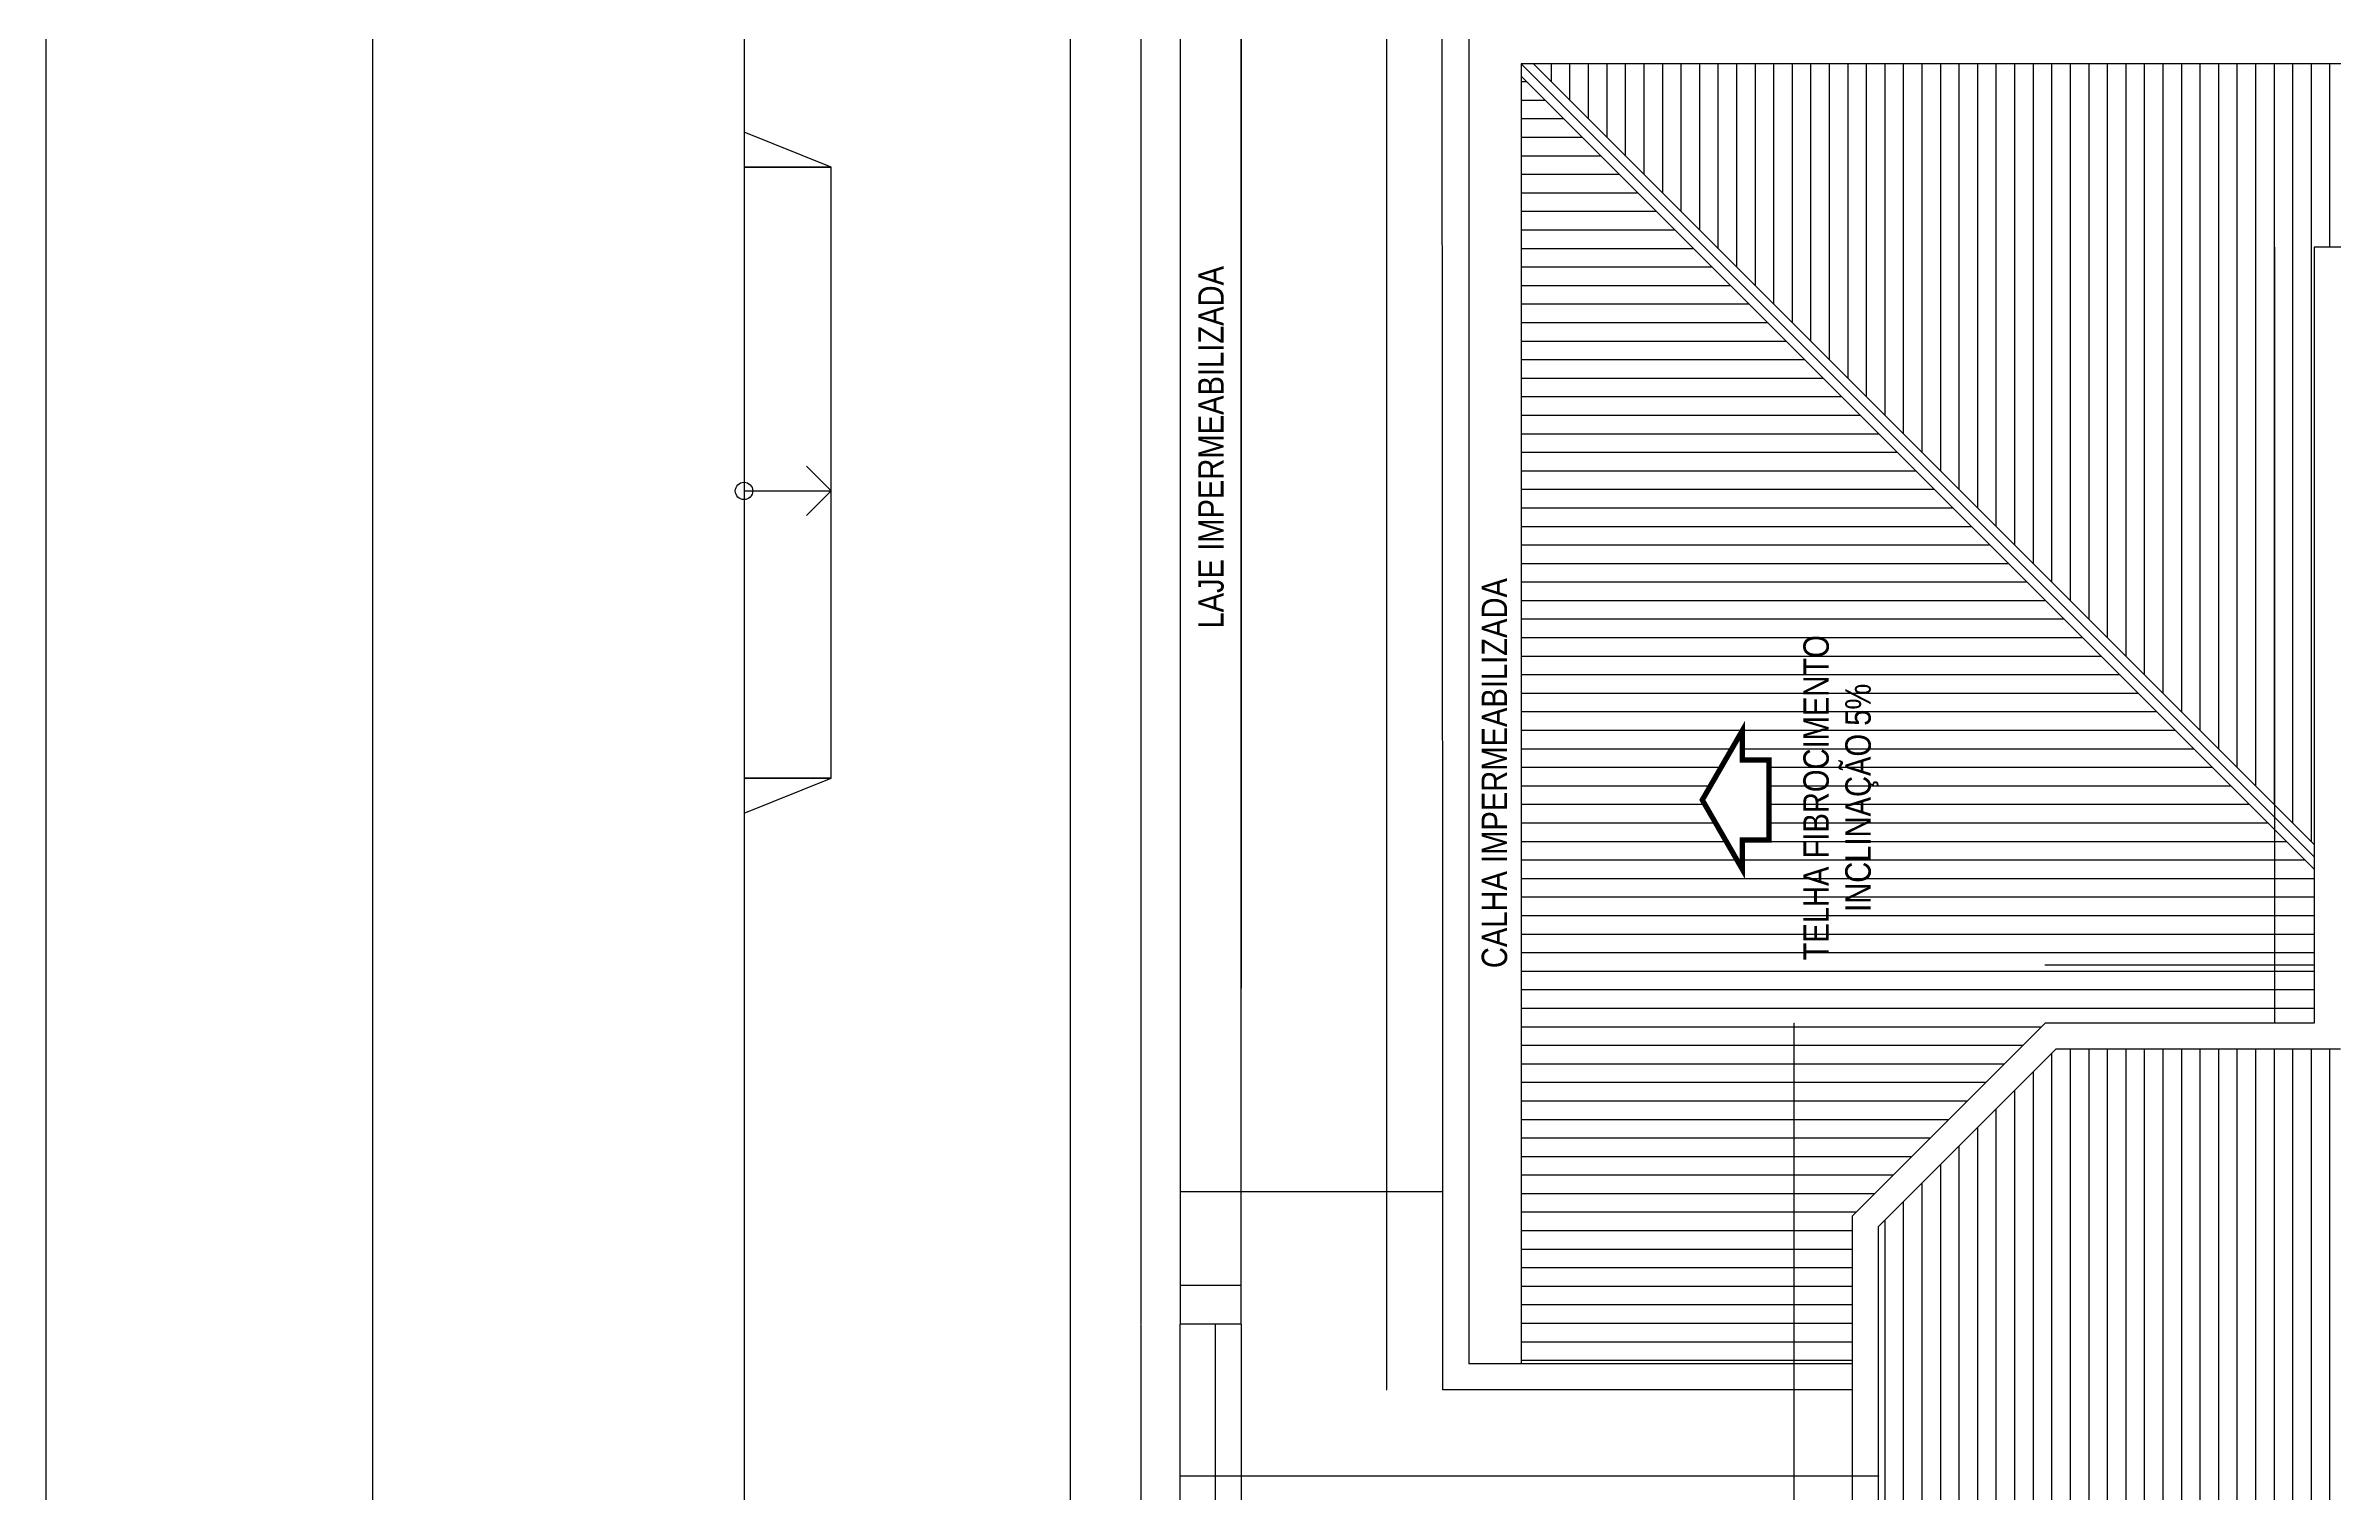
# Model space of a CAD drawing. Header units: millimetres. Extents: x -6300 to 1991, y -4770 to 4545.
# Drawn here: x -6225 to -4913, y 813 to 1642 of the extents above; entities that cross this region are included whole.
import ezdxf
from ezdxf.enums import TextEntityAlignment as Align

# ---------------------------------------------------------------- set-up
doc = ezdxf.new("R2010")
doc.units = ezdxf.units.MM
doc.header["$LTSCALE"] = 20
doc.header["$MEASUREMENT"] = 0
doc.linetypes.add('CONTINU', pattern=[0])
doc.layers.get('0').update_dxf_attribs({"linetype": 'CONTINUOUS'})
doc.layers.get('DEFPOINTS').update_dxf_attribs({"linetype": 'CONTINUOUS'})
for name, color, linetype in [('COTA', 7, 'CONTINUOUS'), ('E-pen-m', 6, 'CONTINUOUS'), ('E-txt-g', 3, 'CONTINUOUS'), ('LAYER7', 4, 'CONTINUOUS'), ('Lotes', 2, 'CONTINUOUS')]:
    doc.layers.add(name, color=color, linetype=linetype)
for name, color, linetype, lineweight in [('E-Lay-9', 9, 'CONTINUOUS', 9), ('E-Pen-C', 4, 'CONTINUOUS', 15), ('E-Pen-G', 3, 'CONTINUOUS', 30), ('E-Txt-W', 7, 'CONTINUOUS', 20)]:
    doc.layers.add(name, color=color, linetype=linetype, lineweight=lineweight)
doc.styles.add('F2', font='ARIALN.TTF')
doc.styles.add('REG60', font='romans.shx', dxfattribs={"width": 0.8, "height": 0.15})
doc.styles.add('REG80', font='romans.shx', dxfattribs={"width": 0.8, "height": 0.2})
doc.dimstyles.new('DIMENSION-1', dxfattribs={"dimtxt": 0.145, "dimasz": 0.07, "dimexe": 1, "dimexo": 0, "dimgap": 0.12, "dimtad": 1, "dimzin": 7, "dimdsep": 46, "dimtxsty": 'F2', "dimblk1": 'TRACO', "dimblk2": 'TRACO', "dimsah": 1, "dimcen": 1, "dimse1": 1, "dimse2": 1, "dimclrd": 4, "dimclre": 256, "dimclrt": 4, "dimadec": 8, "dimazin": 0, "dimtfac": 1, "dimtix": 1, "dimtmove": 2, "dimatfit": 3, "dimldrblk": 'TRACO', "dimfxl": 1, "dimtolj": 1, "dimtzin": 0, "dimarcsym": 0})
pattern_1 = [(90, (-152252.799, -8928.696), (-10.625, 1e-15), [])]

# ---------------------------------------------------------------- blocks, each defined once
blk = doc.blocks.new('TXT-AMB75')
at = {"layer": 'E-txt-g', "style": 'REG80', "width": 0.8, "flags": 8}
blk.add_attdef('TXT', text='', height=0.2, dxfattribs=at).set_placement((0.005, 0.296), align=Align.CENTER)
at = {"layer": 'E-Txt-W', "style": 'REG60', "width": 0.8, "flags": 8}
blk.add_attdef('TXT', text='', height=0.15, dxfattribs=at).set_placement((0.005, 0.027), align=Align.CENTER)
blk = doc.blocks.new('Seta')
at = {"color": 2, "const_width": 2}
blk.add_lwpolyline([(10, 15), (10, 25.98), (25, 0), (10, -25.98), (10, -15), (0, -15), (0, 15)], close=True, dxfattribs=at)
blk = doc.blocks.new('TRACO')
at = {"layer": 'E-Pen-C'}
for p, q in [((-1, 0), (1, 0)), ((0, 1), (0, -1))]:
    blk.add_line(p, q, dxfattribs=at)
at = {"layer": 'E-Pen-G'}
blk.add_line((0, 0), (0, 0), dxfattribs=at)
blk = doc.blocks.new('*D956')
at = {"layer": 'COTA', "color": 4, "linetype": 'Continuous', "lineweight": -2}
blk.add_line((-5223, 592.2), (-5223, 871.7), dxfattribs=at)
at = {"layer": 'DEFPOINTS', "color": 0, "linetype": 'Continuous'}
for p in [(-5223, 871.8), (-5189.6, 871.8), (-5174.6, 592.1, -183)]:
    blk.add_point(p, dxfattribs=at)
at = {"layer": 'COTA', "color": 4, "linetype": 'Continuous', "lineweight": -2, "xscale": 0.07, "yscale": 0.07, "zscale": 0.07}
for p, rotation in [((-5223, 871.8), 90), ((-5223, 592.1), 270)]:
    blk.add_blockref('TRACO', p, dxfattribs=dict(at, rotation=rotation))
at = {"layer": 'COTA', "color": 4, "linetype": 'Continuous', "insert": (-5223.2, 731.9), "char_height": 0.145, "attachment_point": 5, "rotation": 90, "style": 'F2'}
blk.add_mtext('\\A1;279.66', dxfattribs=at)
blk = doc.blocks.new('*D1061')
at = {"layer": 'COTA', "color": 4, "linetype": 'Continuous', "lineweight": -2}
blk.add_line((-5223, 871.8), (-5223, 886.7), dxfattribs=at)
at = {"layer": 'DEFPOINTS', "color": 0, "linetype": 'Continuous'}
for p in [(-5223, 886.8), (-5189.6, 886.8), (-5189.6, 871.8)]:
    blk.add_point(p, dxfattribs=at)
at = {"layer": 'COTA', "color": 4, "linetype": 'Continuous', "lineweight": -2, "xscale": 0.07, "yscale": 0.07, "zscale": 0.07}
for p, rotation in [((-5223, 886.8), 90), ((-5223, 871.8), 270)]:
    blk.add_blockref('TRACO', p, dxfattribs=dict(at, rotation=rotation))
at = {"layer": 'COTA', "color": 4, "linetype": 'Continuous', "insert": (-5223.2, 879.3), "char_height": 0.145, "attachment_point": 5, "rotation": 90, "style": 'F2'}
blk.add_mtext('\\A1;15.00', dxfattribs=at)
blk = doc.blocks.new('*D1062')
at = {"layer": 'COTA', "color": 4, "linetype": 'Continuous', "lineweight": -2}
blk.add_line((-5223, 886.8), (-5223, 971.6), dxfattribs=at)
at = {"layer": 'DEFPOINTS', "color": 0, "linetype": 'Continuous'}
for p in [(-5223, 971.6), (-5189.6, 971.6, -183), (-5189.6, 886.8)]:
    blk.add_point(p, dxfattribs=at)
at = {"layer": 'COTA', "color": 4, "linetype": 'Continuous', "lineweight": -2, "xscale": 0.07, "yscale": 0.07, "zscale": 0.07}
for p, rotation in [((-5223, 971.6), 90), ((-5223, 886.8), 270)]:
    blk.add_blockref('TRACO', p, dxfattribs=dict(at, rotation=rotation))
at = {"layer": 'COTA', "color": 4, "linetype": 'Continuous', "insert": (-5223.2, 929.2), "char_height": 0.145, "attachment_point": 5, "rotation": 90, "style": 'F2'}
blk.add_mtext('\\A1;84.88', dxfattribs=at)
blk = doc.blocks.new('*D1063')
at = {"layer": 'COTA', "color": 4, "linetype": 'Continuous', "lineweight": -2}
blk.add_line((-5223, 971.7), (-5223, 1082), dxfattribs=at)
at = {"layer": 'DEFPOINTS', "color": 0, "linetype": 'Continuous'}
for p in [(-5223, 1082.1), (-5079.2, 1082.1, -183), (-5189.6, 971.6, -183)]:
    blk.add_point(p, dxfattribs=at)
at = {"layer": 'COTA', "color": 4, "linetype": 'Continuous', "lineweight": -2, "xscale": 0.07, "yscale": 0.07, "zscale": 0.07}
for p, rotation in [((-5223, 1082.1), 90), ((-5223, 971.6), 270)]:
    blk.add_blockref('TRACO', p, dxfattribs=dict(at, rotation=rotation))
at = {"layer": 'COTA', "color": 4, "linetype": 'Continuous', "insert": (-5223.2, 1026.9), "char_height": 0.145, "attachment_point": 5, "rotation": 90, "style": 'F2'}
blk.add_mtext('\\A1;110.46', dxfattribs=at)
blk = doc.blocks.new('*D1064')
at = {"layer": 'COTA', "color": 4, "linetype": 'Continuous', "lineweight": -2}
blk.add_line((-5174.7, 822.4), (-5189.6, 822.4), dxfattribs=at)
at = {"layer": 'DEFPOINTS', "color": 0, "linetype": 'Continuous'}
for p in [(-5189.6, 871.8), (-5174.6, 848.9, -183), (-5189.6, 822.4)]:
    blk.add_point(p, dxfattribs=at)
at = {"layer": 'COTA', "color": 4, "linetype": 'Continuous', "lineweight": -2, "xscale": 0.07, "yscale": 0.07, "zscale": 0.07, "rotation": 180}
blk.add_blockref('TRACO', (-5189.6, 822.4), dxfattribs=at)
at = {"layer": 'COTA', "color": 4, "linetype": 'Continuous', "lineweight": -2, "xscale": 0.07, "yscale": 0.07, "zscale": 0.07}
blk.add_blockref('TRACO', (-5174.6, 822.4), dxfattribs=at)
at = {"layer": 'COTA', "color": 4, "linetype": 'Continuous', "insert": (-5182.1, 822.5), "char_height": 0.145, "attachment_point": 5, "style": 'F2'}
blk.add_mtext('\\A1;15.00', dxfattribs=at)
blk = doc.blocks.new('*D957')
at = {"layer": 'COTA', "color": 4, "linetype": 'Continuous', "lineweight": -2}
blk.add_line((-5189.7, 822.4), (-5409.5, 822.4), dxfattribs=at)
at = {"layer": 'DEFPOINTS', "color": 0, "linetype": 'Continuous'}
for p in [(-5409.6, 886.8), (-5189.6, 871.8), (-5409.6, 822.4)]:
    blk.add_point(p, dxfattribs=at)
at = {"layer": 'COTA', "color": 4, "linetype": 'Continuous', "lineweight": -2, "xscale": 0.07, "yscale": 0.07, "zscale": 0.07, "rotation": 180}
blk.add_blockref('TRACO', (-5409.6, 822.4), dxfattribs=at)
at = {"layer": 'COTA', "color": 4, "linetype": 'Continuous', "lineweight": -2, "xscale": 0.07, "yscale": 0.07, "zscale": 0.07}
blk.add_blockref('TRACO', (-5189.6, 822.4), dxfattribs=at)
at = {"layer": 'COTA', "color": 4, "linetype": 'Continuous', "insert": (-5299.6, 822.5), "char_height": 0.145, "attachment_point": 5, "style": 'F2'}
blk.add_mtext('\\A1;219.93', dxfattribs=at)
blk = doc.blocks.new('*D958')
at = {"layer": 'COTA', "color": 4, "linetype": 'Continuous', "lineweight": -2}
blk.add_line((-5409.6, 822.4), (-5424.5, 822.4), dxfattribs=at)
at = {"layer": 'DEFPOINTS', "color": 0, "linetype": 'Continuous'}
for p in [(-5409.6, 886.8), (-5424.6, 871.8), (-5424.6, 822.4)]:
    blk.add_point(p, dxfattribs=at)
at = {"layer": 'COTA', "color": 4, "linetype": 'Continuous', "lineweight": -2, "xscale": 0.07, "yscale": 0.07, "zscale": 0.07, "rotation": 180}
blk.add_blockref('TRACO', (-5424.6, 822.4), dxfattribs=at)
at = {"layer": 'COTA', "color": 4, "linetype": 'Continuous', "lineweight": -2, "xscale": 0.07, "yscale": 0.07, "zscale": 0.07}
blk.add_blockref('TRACO', (-5409.6, 822.4), dxfattribs=at)
at = {"layer": 'COTA', "color": 4, "linetype": 'Continuous', "insert": (-5417.1, 822.5), "char_height": 0.145, "attachment_point": 5, "style": 'F2'}
blk.add_mtext('\\A1;15.00', dxfattribs=at)
blk = doc.blocks.new('*D959')
at = {"layer": 'COTA', "color": 4, "linetype": 'Continuous', "lineweight": -2}
blk.add_line((-5424.6, 822.4), (-5539.9, 822.4), dxfattribs=at)
at = {"layer": 'DEFPOINTS', "color": 0, "linetype": 'Continuous'}
for p in [(-5424.6, 871.8), (-5540, 853.4, -183), (-5540, 822.4)]:
    blk.add_point(p, dxfattribs=at)
at = {"layer": 'COTA', "color": 4, "linetype": 'Continuous', "lineweight": -2, "xscale": 0.07, "yscale": 0.07, "zscale": 0.07, "rotation": 180}
blk.add_blockref('TRACO', (-5540, 822.4), dxfattribs=at)
at = {"layer": 'COTA', "color": 4, "linetype": 'Continuous', "lineweight": -2, "xscale": 0.07, "yscale": 0.07, "zscale": 0.07}
blk.add_blockref('TRACO', (-5424.6, 822.4), dxfattribs=at)
at = {"layer": 'COTA', "color": 4, "linetype": 'Continuous', "insert": (-5482.3, 822.5), "char_height": 0.145, "attachment_point": 5, "style": 'F2'}
blk.add_mtext('\\A1;115.40', dxfattribs=at)
blk = doc.blocks.new('*D960')
at = {"layer": 'COTA', "color": 4, "linetype": 'Continuous', "lineweight": -2}
blk.add_line((-5540, 822.4), (-5554.9, 822.4), dxfattribs=at)
at = {"layer": 'DEFPOINTS', "color": 0, "linetype": 'Continuous'}
for p in [(-5540, 853.4, -183), (-5555, 849.1, -140.7), (-5555, 822.4)]:
    blk.add_point(p, dxfattribs=at)
at = {"layer": 'COTA', "color": 4, "linetype": 'Continuous', "lineweight": -2, "xscale": 0.07, "yscale": 0.07, "zscale": 0.07, "rotation": 180}
blk.add_blockref('TRACO', (-5555, 822.4), dxfattribs=at)
at = {"layer": 'COTA', "color": 4, "linetype": 'Continuous', "lineweight": -2, "xscale": 0.07, "yscale": 0.07, "zscale": 0.07}
blk.add_blockref('TRACO', (-5540, 822.4), dxfattribs=at)
at = {"layer": 'COTA', "color": 4, "linetype": 'Continuous', "insert": (-5547.5, 822.5), "char_height": 0.145, "attachment_point": 5, "style": 'F2'}
blk.add_mtext('\\A1;15.00', dxfattribs=at)
blk = doc.blocks.new('*D961')
at = {"layer": 'COTA', "color": 4, "linetype": 'Continuous', "lineweight": -2}
blk.add_line((-5555, 822.4), (-5574.9, 822.4), dxfattribs=at)
at = {"layer": 'DEFPOINTS', "color": 0, "linetype": 'Continuous'}
for p in [(-5575, 848.7, -137.4), (-5555, 849.1, -140.7), (-5575, 822.4)]:
    blk.add_point(p, dxfattribs=at)
at = {"layer": 'COTA', "color": 4, "linetype": 'Continuous', "lineweight": -2, "xscale": 0.07, "yscale": 0.07, "zscale": 0.07, "rotation": 180}
blk.add_blockref('TRACO', (-5575, 822.4), dxfattribs=at)
at = {"layer": 'COTA', "color": 4, "linetype": 'Continuous', "lineweight": -2, "xscale": 0.07, "yscale": 0.07, "zscale": 0.07}
blk.add_blockref('TRACO', (-5555, 822.4), dxfattribs=at)
at = {"layer": 'COTA', "color": 4, "linetype": 'Continuous', "insert": (-5565, 822.5), "char_height": 0.145, "attachment_point": 5, "style": 'F2'}
blk.add_mtext('\\A1;20.00', dxfattribs=at)
blk = doc.blocks.new('*D962')
at = {"layer": 'COTA', "color": 4, "linetype": 'Continuous', "lineweight": -2}
blk.add_line((-5424.6, 985.4), (-5574.9, 985.4), dxfattribs=at)
at = {"layer": 'DEFPOINTS', "color": 0, "linetype": 'Continuous'}
for p in [(-5575, 1014.7, -85.8), (-5424.6, 1014.7), (-5575, 985.4)]:
    blk.add_point(p, dxfattribs=at)
at = {"layer": 'COTA', "color": 4, "linetype": 'Continuous', "lineweight": -2, "xscale": 0.07, "yscale": 0.07, "zscale": 0.07, "rotation": 180}
blk.add_blockref('TRACO', (-5575, 985.4), dxfattribs=at)
at = {"layer": 'COTA', "color": 4, "linetype": 'Continuous', "lineweight": -2, "xscale": 0.07, "yscale": 0.07, "zscale": 0.07}
blk.add_blockref('TRACO', (-5424.6, 985.4), dxfattribs=at)
at = {"layer": 'COTA', "color": 4, "linetype": 'Continuous', "insert": (-5499.8, 985.6), "char_height": 0.145, "attachment_point": 5, "style": 'F2'}
blk.add_mtext('\\A1;150.40', dxfattribs=at)
blk = doc.blocks.new('*D968')
at = {"layer": 'COTA', "color": 4, "linetype": 'Continuous', "lineweight": -2}
blk.add_line((-4910, 1818), (-4924.9, 1818), dxfattribs=at)
at = {"layer": 'DEFPOINTS', "color": 0, "linetype": 'Continuous'}
for p in [(-4925, 1818), (-4925, 1527.1, -183), (-4910, 1512.1, -183)]:
    blk.add_point(p, dxfattribs=at)
at = {"layer": 'COTA', "color": 4, "linetype": 'Continuous', "lineweight": -2, "xscale": 0.07, "yscale": 0.07, "zscale": 0.07, "rotation": 180}
blk.add_blockref('TRACO', (-4925, 1818), dxfattribs=at)
at = {"layer": 'COTA', "color": 4, "linetype": 'Continuous', "lineweight": -2, "xscale": 0.07, "yscale": 0.07, "zscale": 0.07}
blk.add_blockref('TRACO', (-4910, 1818), dxfattribs=at)
at = {"layer": 'COTA', "color": 4, "linetype": 'Continuous', "insert": (-4917.5, 1818.2), "char_height": 0.145, "attachment_point": 5, "style": 'F2'}
blk.add_mtext('\\A1;15.00', dxfattribs=at)
blk = doc.blocks.new('*D969')
at = {"layer": 'COTA', "color": 4, "linetype": 'Continuous', "lineweight": -2}
blk.add_line((-4925, 1818), (-5409.5, 1818), dxfattribs=at)
at = {"layer": 'DEFPOINTS', "color": 0, "linetype": 'Continuous'}
for p in [(-5409.6, 1818), (-5409.6, 1662.1), (-4925, 1527.1, -183)]:
    blk.add_point(p, dxfattribs=at)
at = {"layer": 'COTA', "color": 4, "linetype": 'Continuous', "lineweight": -2, "xscale": 0.07, "yscale": 0.07, "zscale": 0.07, "rotation": 180}
blk.add_blockref('TRACO', (-5409.6, 1818), dxfattribs=at)
at = {"layer": 'COTA', "color": 4, "linetype": 'Continuous', "lineweight": -2, "xscale": 0.07, "yscale": 0.07, "zscale": 0.07}
blk.add_blockref('TRACO', (-4925, 1818), dxfattribs=at)
at = {"layer": 'COTA', "color": 4, "linetype": 'Continuous', "insert": (-5167.3, 1818.2), "char_height": 0.145, "attachment_point": 5, "style": 'F2'}
blk.add_mtext('\\A1;484.60', dxfattribs=at)
blk = doc.blocks.new('*D981')
at = {"layer": 'COTA', "color": 4, "linetype": 'Continuous', "lineweight": -2}
blk.add_line((-5597.6, 2043), (-5597.6, 909.6), dxfattribs=at)
at = {"layer": 'DEFPOINTS', "color": 0, "linetype": 'Continuous'}
for p in [(-5575, 2043.1, -37.2), (-5597.6, 909.5), (-5575, 909.5, -85.8)]:
    blk.add_point(p, dxfattribs=at)
at = {"layer": 'COTA', "color": 4, "linetype": 'Continuous', "lineweight": -2, "xscale": 0.07, "yscale": 0.07, "zscale": 0.07}
for p, rotation in [((-5597.6, 2043.1), 90), ((-5597.6, 909.5), 270)]:
    blk.add_blockref('TRACO', p, dxfattribs=dict(at, rotation=rotation))
at = {"layer": 'COTA', "color": 4, "linetype": 'Continuous', "insert": (-5597.8, 1476.3), "char_height": 0.145, "attachment_point": 5, "rotation": 90, "style": 'F2'}
blk.add_mtext('\\A1;1133.59', dxfattribs=at)
blk = doc.blocks.new('*D982')
at = {"layer": 'COTA', "color": 4, "linetype": 'Continuous', "lineweight": -2}
blk.add_line((-5597.6, 909.4), (-5597.6, 442.2), dxfattribs=at)
at = {"layer": 'DEFPOINTS', "color": 0, "linetype": 'Continuous'}
for p in [(-5575, 909.5, -85.8), (-5597.6, 442.1), (-5575, 442.1, -183)]:
    blk.add_point(p, dxfattribs=at)
at = {"layer": 'COTA', "color": 4, "linetype": 'Continuous', "lineweight": -2, "xscale": 0.07, "yscale": 0.07, "zscale": 0.07}
for p, rotation in [((-5597.6, 909.5), 90), ((-5597.6, 442.1), 270)]:
    blk.add_blockref('TRACO', p, dxfattribs=dict(at, rotation=rotation))
at = {"layer": 'COTA', "color": 4, "linetype": 'Continuous', "insert": (-5597.8, 675.8), "char_height": 0.145, "attachment_point": 5, "rotation": 90, "style": 'F2'}
blk.add_mtext('\\A1;467.41', dxfattribs=at)
blk = doc.blocks.new('*D984')
at = {"layer": 'COTA', "color": 4, "linetype": 'Continuous', "lineweight": -2}
blk.add_line((-5637.8, 427.2), (-5637.8, 2527), dxfattribs=at)
at = {"layer": 'DEFPOINTS', "color": 0, "linetype": 'Continuous'}
for p in [(-5825, 2527.1, -183), (-5637.8, 2527.1), (-5825, 427.1, -183)]:
    blk.add_point(p, dxfattribs=at)
at = {"layer": 'COTA', "color": 4, "linetype": 'Continuous', "lineweight": -2, "xscale": 0.07, "yscale": 0.07, "zscale": 0.07}
for p, rotation in [((-5637.8, 2527.1), 90), ((-5637.8, 427.1), 270)]:
    blk.add_blockref('TRACO', p, dxfattribs=dict(at, rotation=rotation))
at = {"layer": 'COTA', "color": 4, "linetype": 'Continuous', "insert": (-5638, 1477.1), "char_height": 0.145, "attachment_point": 5, "rotation": 90, "style": 'F2'}
blk.add_mtext('\\A1;2100.00', dxfattribs=at)
blk = doc.blocks.new('*D985')
at = {"layer": 'COTA', "color": 4, "linetype": 'Continuous', "lineweight": -2}
blk.add_line((-5456.8, 1677), (-5456.8, 871.8), dxfattribs=at)
at = {"layer": 'DEFPOINTS', "color": 0, "linetype": 'Continuous'}
for p in [(-5425, 1677.1, -197), (-5456.8, 871.8), (-5424.6, 871.8)]:
    blk.add_point(p, dxfattribs=at)
at = {"layer": 'COTA', "color": 4, "linetype": 'Continuous', "lineweight": -2, "xscale": 0.07, "yscale": 0.07, "zscale": 0.07}
for p, rotation in [((-5456.8, 1677.1), 90), ((-5456.8, 871.8), 270)]:
    blk.add_blockref('TRACO', p, dxfattribs=dict(at, rotation=rotation))
at = {"layer": 'COTA', "color": 4, "linetype": 'Continuous', "insert": (-5457, 1274.4), "char_height": 0.145, "attachment_point": 5, "rotation": 90, "style": 'F2'}
blk.add_mtext('\\A1;805.34', dxfattribs=at)
blk = doc.blocks.new('*D1065')
at = {"layer": 'COTA', "color": 4, "linetype": 'Continuous', "lineweight": -2}
blk.add_line((-5079.1, 1115.5), (-4925, 1115.5), dxfattribs=at)
at = {"layer": 'DEFPOINTS', "color": 0, "linetype": 'Continuous'}
for p in [(-4925, 1115.5), (-5079.2, 1082.1, -183), (-4925, 1082.1, -183)]:
    blk.add_point(p, dxfattribs=at)
at = {"layer": 'COTA', "color": 4, "linetype": 'Continuous', "lineweight": -2, "xscale": 0.07, "yscale": 0.07, "zscale": 0.07, "rotation": 180}
blk.add_blockref('TRACO', (-5079.2, 1115.5), dxfattribs=at)
at = {"layer": 'COTA', "color": 4, "linetype": 'Continuous', "lineweight": -2, "xscale": 0.07, "yscale": 0.07, "zscale": 0.07}
blk.add_blockref('TRACO', (-4925, 1115.5), dxfattribs=at)
at = {"layer": 'COTA', "color": 4, "linetype": 'Continuous', "insert": (-5002.1, 1115.7), "char_height": 0.145, "attachment_point": 5, "style": 'F2'}
blk.add_mtext('\\A1;154.21', dxfattribs=at)
blk = doc.blocks.new('*D1066')
at = {"layer": 'COTA', "color": 4, "linetype": 'Continuous', "lineweight": -2}
blk.add_line((-4947.8, 1527), (-4947.8, 1082.2), dxfattribs=at)
at = {"layer": 'DEFPOINTS', "color": 0, "linetype": 'Continuous'}
for p in [(-4925, 1527.1, -183), (-4947.8, 1082.1), (-4925, 1082.1, -183)]:
    blk.add_point(p, dxfattribs=at)
at = {"layer": 'COTA', "color": 4, "linetype": 'Continuous', "lineweight": -2, "xscale": 0.07, "yscale": 0.07, "zscale": 0.07}
for p, rotation in [((-4947.8, 1527.1), 90), ((-4947.8, 1082.1), 270)]:
    blk.add_blockref('TRACO', p, dxfattribs=dict(at, rotation=rotation))
at = {"layer": 'COTA', "color": 4, "linetype": 'Continuous', "insert": (-4948, 1304.6), "char_height": 0.145, "attachment_point": 5, "rotation": 90, "style": 'F2'}
blk.add_mtext('\\A1;445.00', dxfattribs=at)
blk = doc.blocks.new('*D1005')
at = {"layer": 'COTA', "color": 4, "linetype": 'Continuous', "lineweight": -2}
blk.add_line((-5574.9, 931.8), (-5540, 931.8), dxfattribs=at)
at = {"layer": 'DEFPOINTS', "color": 0, "linetype": 'Continuous'}
for p in [(-5540, 931.8), (-5575, 909.5, 97.2), (-5540, 909.5, 48.6)]:
    blk.add_point(p, dxfattribs=at)
at = {"layer": 'COTA', "color": 4, "linetype": 'Continuous', "lineweight": -2, "xscale": 0.07, "yscale": 0.07, "zscale": 0.07, "rotation": 180}
blk.add_blockref('TRACO', (-5575, 931.8), dxfattribs=at)
at = {"layer": 'COTA', "color": 4, "linetype": 'Continuous', "lineweight": -2, "xscale": 0.07, "yscale": 0.07, "zscale": 0.07}
blk.add_blockref('TRACO', (-5540, 931.8), dxfattribs=at)
at = {"layer": 'COTA', "color": 4, "linetype": 'Continuous', "insert": (-5557.5, 932), "char_height": 0.145, "attachment_point": 5, "style": 'F2'}
blk.add_mtext('\\A1;35.00', dxfattribs=at)
blk = doc.blocks.new('*D1006')
at = {"layer": 'COTA', "color": 4, "linetype": 'Continuous', "lineweight": -2}
blk.add_line((-5574.9, 2002), (-5540, 2002), dxfattribs=at)
at = {"layer": 'DEFPOINTS', "color": 0, "linetype": 'Continuous'}
for p in [(-5540, 2002), (-5575, 909.5, 97.2), (-5540, 909.5, 48.6)]:
    blk.add_point(p, dxfattribs=at)
at = {"layer": 'COTA', "color": 4, "linetype": 'Continuous', "lineweight": -2, "xscale": 0.07, "yscale": 0.07, "zscale": 0.07, "rotation": 180}
blk.add_blockref('TRACO', (-5575, 2002), dxfattribs=at)
at = {"layer": 'COTA', "color": 4, "linetype": 'Continuous', "lineweight": -2, "xscale": 0.07, "yscale": 0.07, "zscale": 0.07}
blk.add_blockref('TRACO', (-5540, 2002), dxfattribs=at)
at = {"layer": 'COTA', "color": 4, "linetype": 'Continuous', "insert": (-5557.5, 2002.2), "char_height": 0.145, "attachment_point": 5, "style": 'F2'}
blk.add_mtext('\\A1;35.00', dxfattribs=at)

msp = doc.modelspace()

# ---------------------------------------------------------------- hatches: boundary and pattern name
at = {"layer": 'LAYER7', "linetype": 'Continuous'}
h = msp.add_hatch(dxfattribs=at)
h.set_pattern_fill('ANSI31', color=8, scale=85, angle=45, style=0)
h.set_pattern_definition(pattern_1)
h.paths.add_polyline_path([(-4570.038, 1603.025), (-4586.477, 1603.025), (-4570.038, 1612.516), (-4570.038, 1632.092), (-5372.505, 1632.092), (-4924.973, 1184.56), (-4924.973, 1527.092), (-4570.038, 1527.092)])
h.paths.add_polyline_path([(-4208.38, 1632.092), (-4570.038, 1632.092), (-4570.038, 1612.516), (-4546.757, 1625.957), (-4507.038, 1603.025), (-4523.825, 1603.025), (-4523.825, 1587.737), (-4570.038, 1587.737), (-4570.038, 1527.092), (-4208.38, 1527.092)])
h.paths.add_polyline_path([(-4004.973, 1632.092), (-4208.38, 1632.092), (-4208.38, 1527.092), (-4004.973, 1527.092)])
h.paths.add_polyline_path([(-4614.062, 1530.173), (-4472.186, 1530.173), (-4472.186, 1563.247), (-4614.062, 1563.247)], flags=9)
h.paths.add_polyline_path([(-4640.154, 1559.874), (-4446.094, 1559.874), (-4446.094, 1582.505), (-4640.154, 1582.505)], flags=9)
h.paths.add_polyline_path([(-4952.189, 1285.052), (-4952.189, 1324.635), (-4982.376, 1324.635), (-4982.376, 1285.052)], flags=24)
h.paths.add_polyline_path([(-4286.371, 1503.999), (-4286.371, 1534.344), (-4316.558, 1534.344), (-4316.558, 1503.999)], flags=9)
h.paths.add_polyline_path([(-4286.371, 1574.256), (-4286.371, 1613.839), (-4316.558, 1613.839), (-4316.558, 1574.256)], flags=24)
h = msp.add_hatch(dxfattribs=at)
h.set_pattern_fill('ANSI31', color=8, scale=85, angle=135, style=0)
h.set_pattern_definition([(180, (-152252.799, -8928.696), (-1e-15, -10.625), [])])
h.paths.add_polyline_path([(-5379.576, 886.755), (-5189.646, 886.755), (-5189.646, 971.632), (-5079.187, 1082.092), (-4924.973, 1082.092), (-4924.973, 1170.418), (-5379.576, 1625.021)])
h.paths.add_polyline_path([(-5252.772, 1249.775), (-5252.772, 1232.988), (-5237.484, 1232.988), (-5237.484, 1187.124), (-5252.772, 1187.124), (-5252.772, 1170.336), (-5275.704, 1210.056)], flags=16)
h.paths.add_polyline_path([(-5199.172, 1114.26), (-5199.172, 1308.32), (-5221.803, 1308.32), (-5221.803, 1114.26)], flags=24)
h.paths.add_polyline_path([(-5169.471, 1140.352), (-5169.471, 1282.228), (-5202.544, 1282.228), (-5202.544, 1140.352)], flags=24)
h.paths.add_polyline_path([(-5223.081, 879.006), (-5223.081, 879.495), (-5223.383, 879.495), (-5223.383, 879.006)], flags=9)
h.paths.add_polyline_path([(-5223.081, 928.95), (-5223.081, 929.438), (-5223.383, 929.438), (-5223.383, 928.95)], flags=24)
h.paths.add_polyline_path([(-5223.081, 1026.567), (-5223.081, 1027.147), (-5223.383, 1027.147), (-5223.383, 1026.567)], flags=24)
h.paths.add_polyline_path([(-5002.364, 1115.513), (-5001.783, 1115.513), (-5001.783, 1115.815), (-5002.364, 1115.815)], flags=24)
h = msp.add_hatch(dxfattribs=at)
h.set_pattern_fill('ANSI31', color=4, scale=85, angle=45, style=0)
h.set_pattern_definition(pattern_1)
h.paths.add_polyline_path([(-3884.973, 702.479), (-4208.38, 702.474), (-4208.38, 472.092), (-3884.973, 472.092), (-3884.973, 577.092)])
h.paths.add_polyline_path([(-3639.973, 1104.592), (-4208.38, 1104.592), (-4208.38, 702.474), (-3884.973, 702.479), (-3884.973, 767.092), (-3884.973, 797.092), (-3639.973, 797.092)])
h.paths.add_polyline_path([(-4095.526, 814.453), (-4095.526, 799.165), (-4078.738, 799.165), (-4118.458, 776.233), (-4158.177, 799.165), (-4141.39, 799.165), (-4141.39, 814.453)], flags=16)
h.paths.add_polyline_path([(-4208.38, 1104.592), (-4570.038, 1104.592), (-4570.038, 702.469), (-4208.38, 702.474)])
h.paths.add_polyline_path([(-4570.038, 1104.592), (-4909.973, 1104.592), (-4909.973, 1067.092), (-5072.973, 1067.092), (-5174.646, 965.419), (-5174.646, 702.459), (-4570.038, 702.469)])
h.paths.add_polyline_path([(-4702.054, 819.149), (-4702.054, 803.861), (-4685.266, 803.861), (-4724.986, 780.929), (-4764.705, 803.861), (-4747.918, 803.861), (-4747.918, 819.149)], flags=16)
h.paths.add_polyline_path([(-4570.038, 702.469), (-5174.646, 702.459), (-5174.646, 622.092), (-4570.038, 622.092)])
h.paths.add_polyline_path([(-4208.38, 702.474), (-4570.038, 702.469), (-4570.038, 622.092), (-4219.973, 622.092), (-4219.973, 592.092), (-4219.973, 472.092), (-4208.38, 472.092)])
h.paths.add_polyline_path([(-4192.806, 823.566), (-4041.64, 823.566), (-4041.64, 856.64), (-4192.806, 856.64)], flags=24)
h.paths.add_polyline_path([(-4192.463, 853.267), (-4041.983, 853.267), (-4041.983, 875.898), (-4192.463, 875.898)], flags=24)
h.paths.add_polyline_path([(-4286.371, 831.095), (-4286.371, 870.678), (-4316.558, 870.678), (-4316.558, 831.095)], flags=24)
h.paths.add_polyline_path([(-4799.334, 828.263), (-4648.168, 828.263), (-4648.168, 861.336), (-4799.334, 861.336)], flags=24)
h.paths.add_polyline_path([(-4798.991, 857.964), (-4648.512, 857.964), (-4648.512, 880.595), (-4798.991, 880.595)], flags=24)
h.paths.add_polyline_path([(-5197.739, 826.744), (-5167.394, 826.744), (-5167.394, 856.931), (-5197.739, 856.931)], flags=9)

# ---------------------------------------------------------------- linework, layer by layer
at = {"color": 2}
for q in [(-5539.973, 2043.092, 48.576), (-5574.973, 909.497, 97.151)]:
    msp.add_line((-5539.973, 909.497, 48.576), q, dxfattribs=at)
at = {"color": 7, "linetype": 'CONTINU'}
msp.add_line((-5824.973, 1387.241, -23.457), (-5774.973, 1387.241), dxfattribs=at)
at = {"color": 3}
for p, q in [((-5554.973, 909.497, 48.576), (-5554.973, 442.092)), ((-5539.973, 909.497), (-5539.973, 427.092))]:
    msp.add_line(p, q, dxfattribs=at)
at = {"color": 8, "elevation": 79.007}
msp.add_lwpolyline([(-4372.703, 2122.092), (-4374.095, 2114.132), (-4381.737, 2091.65), (-4398.468, 2061.051), (-4436.233, 2021.672), (-4476.834, 1999.074), (-4522.707, 1988.257), (-5539.973, 1987.862), (-5539.973, 1102.092)], dxfattribs=at)
at = {"color": 7}
msp.add_circle((-5824.973, 1387.241, -23.457), 4.989, dxfattribs=at)
at = {"layer": 'COTA', "color": 2, "linetype": 'Continuous'}
for p, q in [((-5574.973, 2043.092, 97.151), (-5574.973, 909.497, 97.151)), ((-5424.984, 1677.092, -14.075), (-5424.576, 1102.092, 182.961)), ((-5409.576, 1662.092, 182.961), (-5409.576, 886.755, 182.961)), ((-5424.576, 1102.092, 182.961), (-5424.576, 871.755, 182.961)), ((-5189.646, 886.755, 182.961), (-5409.576, 886.755, 182.961)), ((-5189.646, 871.755, 182.961), (-5424.576, 871.755, 182.961))]:
    msp.add_line(p, q, dxfattribs=at)
at = {"layer": 'COTA', "color": 6, "linetype": 'Continuous'}
for p, q in [((-4004.973, 1632.092), (-5379.576, 1632.092)), ((-5379.576, 1632.092, 182.961), (-5379.576, 886.755, 182.961)), ((-5372.505, 1632.092), (-4924.973, 1184.56)), ((-5379.576, 1625.021), (-4924.973, 1170.418))]:
    msp.add_line(p, q, dxfattribs=at)
at = {"layer": 'COTA', "color": 7, "linetype": 'Continuous'}
msp.add_line((-5379.576, 1632.092), (-4924.973, 1177.489), dxfattribs=at)
at = {"layer": 'COTA', "color": 5, "linetype": 'Continuous'}
for p, q in [((-4924.973, 1527.092), (-4924.973, 1082.092)), ((-4004.973, 1527.092), (-4924.973, 1527.092)), ((-5189.646, 971.632), (-5079.187, 1082.092)), ((-4924.973, 1082.092), (-5079.187, 1082.092)), ((-5174.646, 965.419), (-5072.973, 1067.092)), ((-4909.973, 1067.092), (-5072.973, 1067.092)), ((-5189.646, 577.092), (-5189.646, 971.632)), ((-5174.646, 592.092), (-5174.646, 965.419))]:
    msp.add_line(p, q, dxfattribs=at)
at = {"layer": 'E-pen-m', "color": 7}
for q in [(-5789.116, 1401.383), (-5789.116, 1373.099)]:
    msp.add_line((-5774.973, 1387.241), q, dxfattribs=at)
at = {"layer": 'LAYER7', "color": 8, "linetype": 'Continuous'}
for p, q in [((-5824.973, 2527.092), (-5824.973, 427.092)), ((-5574.973, 442.092), (-5574.973, 909.497, 52.365))]:
    msp.add_line(p, q, dxfattribs=at)
msp.add_lwpolyline([(-5824.973, 1202.497), (-5774.973, 1222.497), (-5824.973, 1222.497), (-5774.973, 1222.497), (-5774.973, 1572.862), (-5824.973, 1572.862), (-5774.973, 1572.862), (-5824.973, 1592.862)], dxfattribs=at)
at = {"layer": 'Lotes', "color": 2}
msp.add_lwpolyline([(-6225.21, 90.189), (1232.121, 90.189), (1232.121, 4545.189), (-6225.21, 4545.189)], close=True, dxfattribs=at)
at = {"layer": 'Lotes', "color": 1}
msp.add_lwpolyline([(-6037.71, 4470.189), (1157.121, 4470.189), (1157.121, 165.189), (-6037.71, 165.189)], close=True, dxfattribs=at)

# ---------------------------------------------------------------- block references
at = {"color": 6}
ref = msp.add_blockref('TXT-AMB75', (-5524.064, 1411.867, -35.652), dxfattribs=dict(at, xscale=72.9, yscale=72.9, zscale=72.9, rotation=90))
ref.add_attrib('TXT', 'LAJE IMPERMEABILIZADA', dxfattribs={"layer": 'E-txt-g', "color": 2, "height": 14.58, "rotation": 90, "style": 'F2'}).set_placement((-5550.07, 1412.265, -35.652), align=Align.CENTER)
ref = msp.add_blockref('TXT-AMB75', (-5361.559, 1225.048, 147.309), dxfattribs=dict(at, xscale=72.9, yscale=72.9, zscale=72.9, rotation=90))
ref.add_attrib('TXT', 'CALHA IMPERMEABILIZADA', dxfattribs={"layer": 'E-txt-g', "color": 2, "height": 14.58, "rotation": 90, "style": 'F2'}).set_placement((-5387.564, 1225.447, 147.309), align=Align.CENTER)
ref = msp.add_blockref('TXT-AMB75', (-5177.187, 1210.892, -153.88), dxfattribs=dict(at, xscale=72.9, yscale=72.9, zscale=72.9, rotation=90))
ref.add_attrib('TXT', 'TELHA FIBROCIMENTO', dxfattribs={"layer": 'E-txt-g', "color": 2, "height": 14.58, "rotation": 90, "style": 'F2'}).set_placement((-5203.192, 1211.29, -153.88), align=Align.CENTER)
ref.add_attrib('TXT', 'INCLINAÇÃO 5%', dxfattribs={"layer": 'E-Txt-W', "color": 2, "height": 14.58, "rotation": 90, "style": 'F2'}).set_placement((-5179.16, 1211.29, -153.88), align=Align.CENTER)
at = {"layer": 'E-Lay-9', "color": 6, "xscale": 1.528799999998609, "yscale": 1.528799999998609, "zscale": 1.528799999998609, "rotation": 180}
msp.add_blockref('Seta', (-5237.484, 1210.056, -153.88), dxfattribs=at)

# ---------------------------------------------------------------- dimensions: what is measured, and where the dimension line sits
at = {"layer": 'COTA', "color": 7, "linetype": 'Continuous'}
for base, p1, p2, picture, middle in [((-5637.801, 2527.092, 182.961), (-5824.973, 427.092), (-5824.973, 2527.092), '*D984', (-5637.995, 1477.092, 182.961)), ((-5597.6339, 909.4967, 182.9611), (-5574.9735, 2043.0916, 145.7272), (-5574.9735, 909.4967, 97.1515), '*D981', (-5597.828, 1476.2941, 182.9611)), ((-5456.757, 871.755, 182.961), (-5424.984, 1677.092, -14.075), (-5424.576, 871.755, 182.961), '*D985', (-5456.951, 1274.423, 182.961)), ((-4947.829, 1082.092, 182.961), (-4924.973, 1527.092), (-4924.973, 1082.092), '*D1066', (-4948.024, 1304.592, 182.961)), ((-5223.037, 1082.092, 182.961), (-5189.646, 971.632), (-5079.187, 1082.092), '*D1063', (-5223.231, 1026.862, 182.961)), ((-5223.037, 971.632, 182.961), (-5189.646, 886.755, 182.961), (-5189.646, 971.632), '*D1062', (-5223.231, 929.194, 182.961)), ((-5597.6339, 442.0916, 182.9611), (-5574.9735, 909.4967, 97.1515), (-5574.9735, 442.0916), '*D982', (-5597.828, 675.7941, 182.9611)), ((-5223.037, 886.755, 182.961), (-5189.646, 871.755, 182.961), (-5189.646, 886.755, 182.961), '*D1061', (-5223.231, 879.255, 182.961)), ((-5223.037, 871.755, 182.961), (-5174.646, 592.092), (-5189.646, 871.755, 182.961), '*D956', (-5223.231, 731.923, 182.961))]:
    dim = msp.add_linear_dim(base=base, p1=p1, p2=p2, angle=90, dimstyle='DIMENSION-1', override={"dimadec": 0, "dimfxl": 0.06}, dxfattribs=at)
    dim.commit()
    dim.dimension.update_dxf_attribs({"geometry": picture, "text_midpoint": middle})
for base, p1, p2, picture, middle in [((-5539.973, 2001.996), (-5574.973, 909.497, 97.151), (-5539.973, 909.497, 48.576), '*D1006', (-5557.473, 2002.19)), ((-5409.576, 1818.03, 182.961), (-4924.973, 1527.092), (-5409.576, 1662.092, 182.961), '*D969', (-5167.275, 1818.224, 182.961)), ((-4924.973, 1818.03, 182.961), (-4909.973, 1512.092), (-4924.973, 1527.092), '*D968', (-4917.473, 1818.224, 182.961)), ((-4924.973, 1115.469, 182.961), (-5079.187, 1082.092), (-4924.973, 1082.092), '*D1065', (-5002.08, 1115.663, 182.961)), ((-5574.973, 985.375, 182.961), (-5424.576, 1014.749, 182.961), (-5574.973, 1014.749, 97.151), '*D962', (-5499.775, 985.569, 182.961)), ((-5539.973, 931.82), (-5574.973, 909.497, 97.151), (-5539.973, 909.497, 48.576), '*D1005', (-5557.473, 932.014)), ((-5424.576, 822.355, 182.961), (-5409.576, 886.755, 182.961), (-5424.576, 871.755, 182.961), '*D958', (-5417.076, 822.549, 182.961)), ((-5409.576, 822.355, 182.961), (-5189.646, 871.755, 182.961), (-5409.576, 886.755, 182.961), '*D957', (-5299.611, 822.549, 182.961)), ((-5539.973, 822.355, 182.961), (-5424.576, 871.755, 182.961), (-5539.973, 853.446), '*D959', (-5482.275, 822.549, 182.961)), ((-5189.646, 822.355, 182.961), (-5174.646, 848.949), (-5189.646, 871.755, 182.961), '*D1064', (-5182.146, 822.549, 182.961)), ((-5554.973, 822.355, 182.961), (-5539.973, 853.446), (-5554.973, 849.05, 42.294), '*D960', (-5547.473, 822.549, 182.961)), ((-5574.973, 822.355, 182.961), (-5554.973, 849.05, 42.294), (-5574.973, 848.685, 45.552), '*D961', (-5564.973, 822.549, 182.961))]:
    dim = msp.add_linear_dim(base=base, p1=p1, p2=p2, dimstyle='DIMENSION-1', override={"dimadec": 0, "dimfxl": 0.06}, dxfattribs=at)
    dim.commit()
    dim.dimension.update_dxf_attribs({"geometry": picture, "text_midpoint": middle})

doc.saveas('drawing.dxf')
